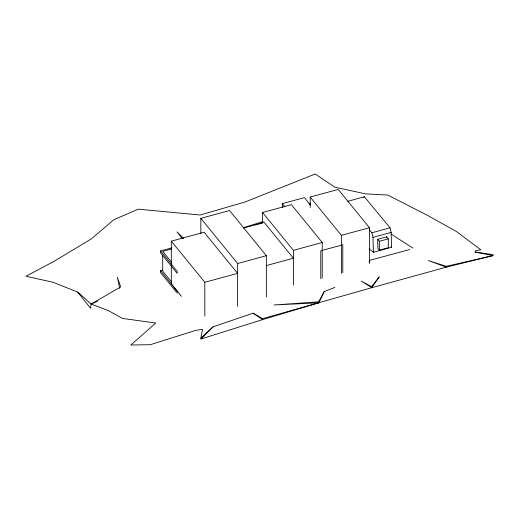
<?xml version="1.0" encoding="UTF-8"?>
<svg xmlns="http://www.w3.org/2000/svg" width="519" height="519" viewBox="0 0 519 519"><rect width="100%" height="100%" fill="white"/><g stroke="black" fill="none" stroke-linecap="round" stroke-linejoin="round"><path stroke-width="0.78" d="M200.918 338.038L202.527 329.429L195.961 330.298L150.27 344.694L130.84 345.012L155.726 323.039L122.542 318.426L108.004 310.446L91.117 304.056L77.805 292.171L53.094 282.284L25.95 276.251L53.58 261.602L91.435 238.837L113.869 219.699L138.262 209.176L200.204 215.009L245.117 201.975L315.254 173.988L334.807 187.158L365.558 193.879L387.79 195.04L427.455 215.359L456.298 231.403L480.782 249.769L475.086 250.969L475.41 252.15L492.907 254.576L493.05 255.608L446.23 267.194L428.35 260.512L446.262 266.312L446.23 267.194L371.792 287.695L262.627 318.666L253.097 313.184L213.043 326.847L200.918 338.038L201.028 338.998L262.569 319.613L318.867 302.817L324.232 291.548L334.839 287.448M262.627 318.666L262.569 319.613L253.097 313.184M119.694 288.415L117.404 277.367L120.687 286.936L91.117 304.056L90.546 308.299L77.805 292.171M363.715 197.557L364.383 196.759L390.041 227.783L391.151 232.402L391.547 247.278L373.375 252.286L369.223 248.925M318.647 301.831L274.097 304.971L318.867 302.817L318.647 301.831L324.232 291.548M371.792 287.695L379.246 276.796L371.662 286.618L371.792 287.695L361.166 281.123L371.662 286.618M201.028 338.998L213.043 326.847M310.505 203.247L309.058 203.928M91.117 304.056L97.656 301.072M263.094 221.477L244.112 227.517M262.011 222.904L258.125 224.169M255.523 224.999L256.827 224.584M347.724 201.346L364.383 196.759M369.463 229.885L371.87 232.797L390.041 227.783M373.375 252.286L372.979 237.41L391.151 232.402M377.67 239.285L386.636 236.813L388.296 238.824L388.296 247.686L379.331 250.152L377.91 248.432L377.67 239.285L379.331 241.296L379.331 250.152M379.331 241.296L388.296 238.824M200.827 233.66L200.827 218.337L229.554 210.539L266.344 255.698L266.344 296.836M282.342 207.613L282.342 203.623L304.381 197.642L310.446 205.083M310.187 207.535L310.187 197.045L338.258 189.422L369.45 227.718L369.45 263.204M262.549 223.014L262.549 212.492L291.393 204.655L322.228 242.496L322.228 278.113M171.315 241.153L204.116 232.246L237.618 273.364L204.817 282.271L171.315 241.153L171.315 283.899L181.468 296.362M243.34 228.049L264.184 222.392L293.378 258.222L266.357 265.566M160.572 250.93L177.161 271.372L177.161 273.344L160.572 252.902L160.572 250.93L171.776 247.881M171.588 248.964L162.707 251.378L171.555 262.296M176.408 292.152L160.572 272.631L160.572 270.659L162.434 270.152M200.827 218.337L237.618 263.503L266.344 255.698M310.187 197.045L341.385 235.341L369.45 227.718M262.549 212.492L293.378 250.333L322.228 242.496M409.666 249.548L369.314 260.428L369.314 262.705M446.262 266.312L493.05 255.608L475.41 252.15M391.118 234.069L412.865 248.069M391.099 246.94L391.547 247.278M183.648 238.545L177.031 231.857L182.312 238.746M282.342 203.623L284.866 206.724M171.555 282.025L162.707 271.106L162.707 255.322M160.572 270.659L177.161 291.107L177.161 293.079M371.87 232.797L372.979 237.41M386.636 236.813L386.649 237.384M342.8 272.754L342.8 244.806L320.768 250.787L320.768 278.735M341.385 235.341L341.385 273.247M293.378 250.333L293.378 285.139M237.618 263.503L237.618 306.437M204.817 282.271L204.817 316.149"/></g></svg>
